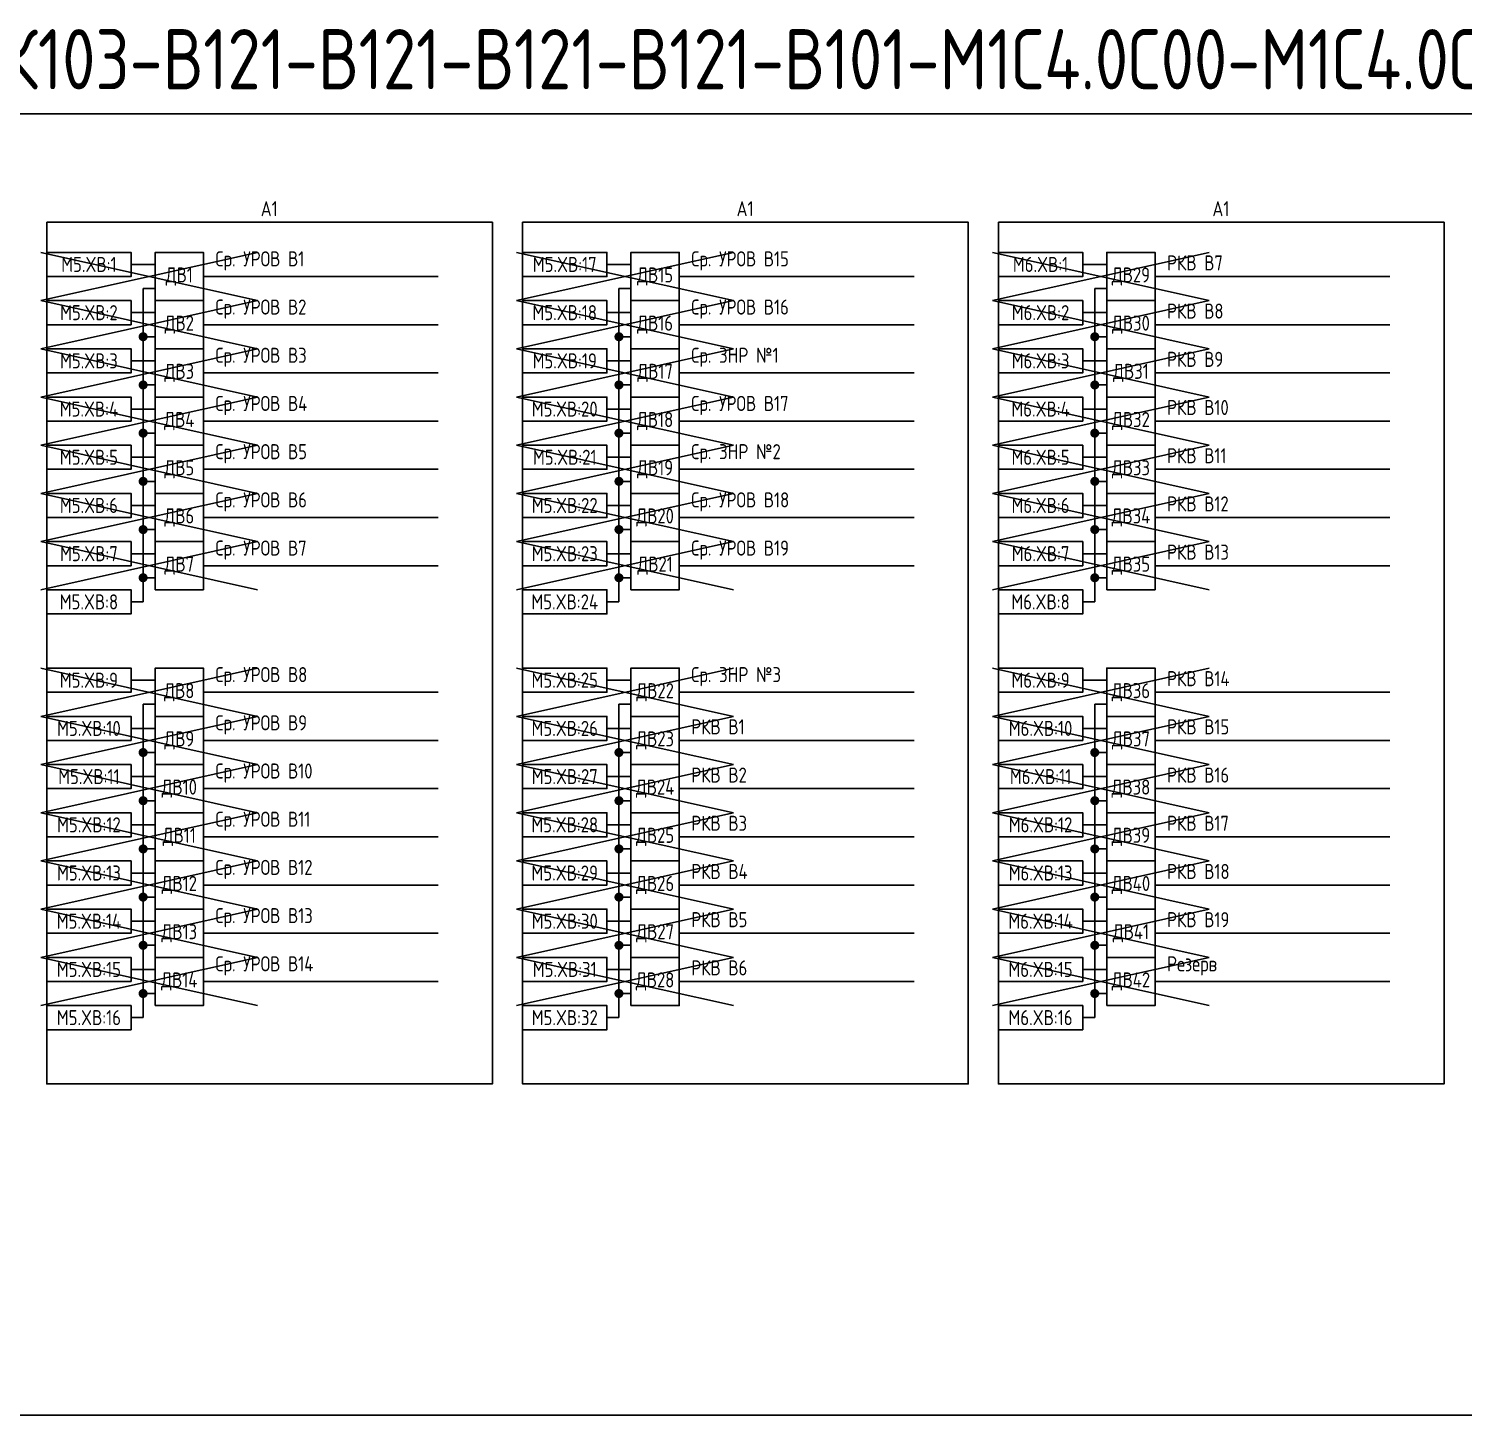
# Model space of a CAD drawing. Header units: millimetres. Extents: x -1612 to 9998, y -90 to 1220.
# Drawn here: x -872.2 to -634, y 309 to 539.1 of the extents above; entities that cross this region are included whole.
import ezdxf

# ---------------------------------------------------------------- set-up
doc = ezdxf.new("R2010")
doc.units = ezdxf.units.MM
doc.styles.add('Gost_type_A', font='GOST_0.TTF')

# ---------------------------------------------------------------- blocks, each defined once
blk = doc.blocks.new('POINT')
at = {"const_width": 0.75}
blk.add_lwpolyline([(-0.375, 0, 1), (0.375, 0, 1)], format="xyb", close=True, dxfattribs=at)

msp = doc.modelspace()

# ---------------------------------------------------------------- linework, layer by layer
at = {"color": 210}
for p, q in [((-870.18, 502), (-834.18, 494)), ((-870.18, 494), (-834.18, 502)), ((-791.18, 502), (-755.18, 494)), ((-791.18, 494), (-755.18, 502)), ((-712.18, 502), (-676.18, 494)), ((-712.18, 494), (-676.18, 502)), ((-870.18, 494), (-834.18, 486)), ((-870.18, 486), (-834.18, 494)), ((-791.18, 494), (-755.18, 486)), ((-791.18, 486), (-755.18, 494)), ((-712.18, 494), (-676.18, 486)), ((-712.18, 486), (-676.18, 494)), ((-870.18, 486), (-834.18, 478)), ((-870.18, 478), (-834.18, 486)), ((-791.18, 486), (-755.18, 478)), ((-791.18, 478), (-755.18, 486)), ((-712.18, 486), (-676.18, 478)), ((-712.18, 478), (-676.18, 486)), ((-870.18, 478), (-834.18, 470)), ((-870.18, 470), (-834.18, 478)), ((-791.18, 478), (-755.18, 470)), ((-791.18, 470), (-755.18, 478)), ((-712.18, 478), (-676.18, 470)), ((-712.18, 470), (-676.18, 478)), ((-870.18, 470), (-834.18, 462)), ((-870.18, 462), (-834.18, 470)), ((-791.18, 470), (-755.18, 462)), ((-791.18, 462), (-755.18, 470)), ((-712.18, 470), (-676.18, 462)), ((-712.18, 462), (-676.18, 470)), ((-870.18, 462), (-834.18, 454)), ((-870.18, 454), (-834.18, 462)), ((-791.18, 462), (-755.18, 454)), ((-791.18, 454), (-755.18, 462)), ((-712.18, 462), (-676.18, 454)), ((-712.18, 454), (-676.18, 462)), ((-870.18, 454), (-834.18, 446)), ((-870.18, 446), (-834.18, 454)), ((-791.18, 454), (-755.18, 446)), ((-791.18, 446), (-755.18, 454)), ((-712.18, 454), (-676.18, 446)), ((-712.18, 446), (-676.18, 454)), ((-870.18, 433), (-834.18, 425)), ((-870.18, 425), (-834.18, 433)), ((-791.18, 433), (-755.18, 425)), ((-791.18, 425), (-755.18, 433)), ((-712.18, 433), (-676.18, 425)), ((-712.18, 425), (-676.18, 433)), ((-870.18, 425), (-834.18, 417)), ((-870.18, 417), (-834.18, 425)), ((-791.18, 425), (-755.18, 417)), ((-791.18, 417), (-755.18, 425)), ((-712.18, 425), (-676.18, 417)), ((-712.18, 417), (-676.18, 425)), ((-870.18, 417), (-834.18, 409)), ((-870.18, 409), (-834.18, 417)), ((-870.18, 417), (-834.18, 409)), ((-870.18, 409), (-834.18, 417)), ((-791.18, 417), (-755.18, 409)), ((-791.18, 409), (-755.18, 417)), ((-712.18, 417), (-676.18, 409)), ((-712.18, 409), (-676.18, 417)), ((-870.18, 409), (-834.18, 401)), ((-870.18, 401), (-834.18, 409)), ((-791.18, 409), (-755.18, 401)), ((-791.18, 401), (-755.18, 409)), ((-712.18, 409), (-676.18, 401)), ((-712.18, 401), (-676.18, 409)), ((-870.18, 401), (-834.18, 393)), ((-870.18, 393), (-834.18, 401)), ((-791.18, 401), (-755.18, 393)), ((-791.18, 393), (-755.18, 401)), ((-712.18, 401), (-676.18, 393)), ((-712.18, 393), (-676.18, 401)), ((-870.18, 393), (-834.18, 385)), ((-870.18, 385), (-834.18, 393)), ((-791.18, 393), (-755.18, 385)), ((-791.18, 385), (-755.18, 393)), ((-712.18, 393), (-676.18, 385)), ((-712.18, 385), (-676.18, 393)), ((-870.18, 385), (-834.18, 377)), ((-870.18, 377), (-834.18, 385)), ((-791.18, 385), (-755.18, 377)), ((-791.18, 377), (-755.18, 385))]:
    msp.add_line(p, q, dxfattribs=at)
for p, q in [((-855.18, 500), (-851.18, 500)), ((-843.18, 498), (-804.18, 498)), ((-776.18, 500), (-772.18, 500)), ((-764.18, 498), (-725.18, 498)), ((-697.18, 500), (-693.18, 500)), ((-685.18, 498), (-646.18, 498)), ((-853.18, 496), (-851.18, 496)), ((-853.18, 496), (-853.18, 444)), ((-774.18, 496), (-772.18, 496)), ((-774.18, 496), (-774.18, 444)), ((-695.18, 496), (-693.18, 496)), ((-695.18, 496), (-695.18, 444)), ((-855.18, 492), (-851.18, 492)), ((-776.18, 492), (-772.18, 492)), ((-697.18, 492), (-693.18, 492)), ((-843.18, 490), (-804.18, 490)), ((-764.18, 490), (-725.18, 490)), ((-685.18, 490), (-646.18, 490)), ((-853.18, 488), (-851.18, 488)), ((-774.18, 488), (-772.18, 488)), ((-695.18, 488), (-693.18, 488)), ((-855.18, 484), (-851.18, 484)), ((-776.18, 484), (-772.18, 484)), ((-697.18, 484), (-693.18, 484)), ((-843.18, 482), (-804.18, 482)), ((-764.18, 482), (-725.18, 482)), ((-685.18, 482), (-646.18, 482)), ((-853.18, 480), (-851.18, 480)), ((-774.18, 480), (-772.18, 480)), ((-695.18, 480), (-693.18, 480)), ((-855.18, 476), (-851.18, 476)), ((-843.18, 474), (-804.18, 474)), ((-776.18, 476), (-772.18, 476)), ((-764.18, 474), (-725.18, 474)), ((-697.18, 476), (-693.18, 476)), ((-685.18, 474), (-646.18, 474)), ((-853.18, 472), (-851.18, 472)), ((-774.18, 472), (-772.18, 472)), ((-695.18, 472), (-693.18, 472)), ((-855.18, 468), (-851.18, 468)), ((-776.18, 468), (-772.18, 468)), ((-697.18, 468), (-693.18, 468)), ((-843.18, 466), (-804.18, 466)), ((-764.18, 466), (-725.18, 466)), ((-685.18, 466), (-646.18, 466)), ((-853.18, 464), (-851.18, 464)), ((-774.18, 464), (-772.18, 464)), ((-695.18, 464), (-693.18, 464)), ((-855.18, 460), (-851.18, 460)), ((-776.18, 460), (-772.18, 460)), ((-697.18, 460), (-693.18, 460)), ((-843.18, 458), (-804.18, 458)), ((-764.18, 458), (-725.18, 458)), ((-685.18, 458), (-646.18, 458)), ((-853.18, 456), (-851.18, 456)), ((-774.18, 456), (-772.18, 456)), ((-695.18, 456), (-693.18, 456)), ((-855.18, 452), (-851.18, 452)), ((-776.18, 452), (-772.18, 452)), ((-697.18, 452), (-693.18, 452)), ((-853.18, 448), (-851.18, 448)), ((-843.18, 450), (-804.18, 450)), ((-774.18, 448), (-772.18, 448)), ((-764.18, 450), (-725.18, 450)), ((-695.18, 448), (-693.18, 448)), ((-685.18, 450), (-646.18, 450)), ((-855.18, 444), (-853.18, 444)), ((-776.18, 444), (-774.18, 444)), ((-697.18, 444), (-695.18, 444)), ((-855.18, 431), (-851.18, 431)), ((-843.18, 429), (-804.18, 429)), ((-776.18, 431), (-772.18, 431)), ((-764.18, 429), (-725.18, 429)), ((-697.18, 431), (-693.18, 431)), ((-685.18, 429), (-646.18, 429)), ((-853.18, 427), (-851.18, 427)), ((-853.18, 427), (-853.18, 375)), ((-774.18, 427), (-772.18, 427)), ((-774.18, 427), (-774.18, 375)), ((-695.18, 427), (-693.18, 427)), ((-695.18, 427), (-695.18, 375)), ((-855.18, 423), (-851.18, 423)), ((-776.18, 423), (-772.18, 423)), ((-697.18, 423), (-693.18, 423)), ((-843.18, 421), (-804.18, 421)), ((-764.18, 421), (-725.18, 421)), ((-685.18, 421), (-646.18, 421)), ((-853.18, 419), (-851.18, 419)), ((-774.18, 419), (-772.18, 419)), ((-695.18, 419), (-693.18, 419)), ((-855.18, 415), (-851.18, 415)), ((-776.18, 415), (-772.18, 415)), ((-697.18, 415), (-693.18, 415)), ((-843.18, 413), (-804.18, 413)), ((-764.18, 413), (-725.18, 413)), ((-685.18, 413), (-646.18, 413)), ((-853.18, 411), (-851.18, 411)), ((-774.18, 411), (-772.18, 411)), ((-695.18, 411), (-693.18, 411)), ((-855.18, 407), (-851.18, 407)), ((-843.18, 405), (-804.18, 405)), ((-776.18, 407), (-772.18, 407)), ((-764.18, 405), (-725.18, 405)), ((-697.18, 407), (-693.18, 407)), ((-685.18, 405), (-646.18, 405)), ((-853.18, 403), (-851.18, 403)), ((-774.18, 403), (-772.18, 403)), ((-695.18, 403), (-693.18, 403)), ((-855.18, 399), (-851.18, 399)), ((-776.18, 399), (-772.18, 399)), ((-697.18, 399), (-693.18, 399)), ((-843.18, 397), (-804.18, 397)), ((-764.18, 397), (-725.18, 397)), ((-685.18, 397), (-646.18, 397)), ((-853.18, 395), (-851.18, 395)), ((-774.18, 395), (-772.18, 395)), ((-695.18, 395), (-693.18, 395)), ((-855.18, 391), (-851.18, 391)), ((-776.18, 391), (-772.18, 391)), ((-697.18, 391), (-693.18, 391)), ((-843.18, 389), (-804.18, 389)), ((-764.18, 389), (-725.18, 389)), ((-685.18, 389), (-646.18, 389)), ((-853.18, 387), (-851.18, 387)), ((-774.18, 387), (-772.18, 387)), ((-695.18, 387), (-693.18, 387)), ((-855.18, 383), (-851.18, 383)), ((-776.18, 383), (-772.18, 383)), ((-697.18, 383), (-693.18, 383)), ((-853.18, 379), (-851.18, 379)), ((-843.18, 381), (-804.18, 381)), ((-774.18, 379), (-772.18, 379)), ((-764.18, 381), (-725.18, 381)), ((-695.18, 379), (-693.18, 379)), ((-685.18, 381), (-646.18, 381)), ((-855.18, 375), (-853.18, 375)), ((-776.18, 375), (-774.18, 375)), ((-697.18, 375), (-695.18, 375))]:
    msp.add_line(p, q)
at = {"color": 3}
for p, q in [((-712.18, 385), (-676.18, 377)), ((-712.18, 377), (-676.18, 385))]:
    msp.add_line(p, q, dxfattribs=at)
for points in [[(-1049.18, 525), (213.82, 525), (213.82, 309), (-1049.18, 309)], [(-869.18, 507), (-795.18, 507), (-795.18, 364), (-869.18, 364)], [(-790.18, 507), (-716.18, 507), (-716.18, 364), (-790.18, 364)], [(-711.18, 507), (-637.18, 507), (-637.18, 364), (-711.18, 364)], [(-869.18, 502), (-855.18, 502), (-855.18, 498), (-869.18, 498)], [(-790.18, 502), (-776.18, 502), (-776.18, 498), (-790.18, 498)], [(-711.18, 502), (-697.18, 502), (-697.18, 498), (-711.18, 498)], [(-869.18, 494), (-855.18, 494), (-855.18, 490), (-869.18, 490)], [(-790.18, 494), (-776.18, 494), (-776.18, 490), (-790.18, 490)], [(-711.18, 494), (-697.18, 494), (-697.18, 490), (-711.18, 490)], [(-869.18, 486), (-855.18, 486), (-855.18, 482), (-869.18, 482)], [(-790.18, 486), (-776.18, 486), (-776.18, 482), (-790.18, 482)], [(-711.18, 486), (-697.18, 486), (-697.18, 482), (-711.18, 482)], [(-869.18, 478), (-855.18, 478), (-855.18, 474), (-869.18, 474)], [(-790.18, 478), (-776.18, 478), (-776.18, 474), (-790.18, 474)], [(-711.18, 478), (-697.18, 478), (-697.18, 474), (-711.18, 474)], [(-869.18, 470), (-855.18, 470), (-855.18, 466), (-869.18, 466)], [(-790.18, 470), (-776.18, 470), (-776.18, 466), (-790.18, 466)], [(-711.18, 470), (-697.18, 470), (-697.18, 466), (-711.18, 466)], [(-869.18, 462), (-855.18, 462), (-855.18, 458), (-869.18, 458)], [(-790.18, 462), (-776.18, 462), (-776.18, 458), (-790.18, 458)], [(-711.18, 462), (-697.18, 462), (-697.18, 458), (-711.18, 458)], [(-869.18, 454), (-855.18, 454), (-855.18, 450), (-869.18, 450)], [(-790.18, 454), (-776.18, 454), (-776.18, 450), (-790.18, 450)], [(-711.18, 454), (-697.18, 454), (-697.18, 450), (-711.18, 450)], [(-869.18, 446), (-855.18, 446), (-855.18, 442), (-869.18, 442)], [(-790.18, 446), (-776.18, 446), (-776.18, 442), (-790.18, 442)], [(-711.18, 446), (-697.18, 446), (-697.18, 442), (-711.18, 442)], [(-869.18, 433), (-855.18, 433), (-855.18, 429), (-869.18, 429)], [(-790.18, 433), (-776.18, 433), (-776.18, 429), (-790.18, 429)], [(-711.18, 433), (-697.18, 433), (-697.18, 429), (-711.18, 429)], [(-869.18, 425), (-855.18, 425), (-855.18, 421), (-869.18, 421)], [(-790.18, 425), (-776.18, 425), (-776.18, 421), (-790.18, 421)], [(-711.18, 425), (-697.18, 425), (-697.18, 421), (-711.18, 421)], [(-869.18, 417), (-855.18, 417), (-855.18, 413), (-869.18, 413)], [(-790.18, 417), (-776.18, 417), (-776.18, 413), (-790.18, 413)], [(-711.18, 417), (-697.18, 417), (-697.18, 413), (-711.18, 413)], [(-869.18, 409), (-855.18, 409), (-855.18, 405), (-869.18, 405)], [(-790.18, 409), (-776.18, 409), (-776.18, 405), (-790.18, 405)], [(-711.18, 409), (-697.18, 409), (-697.18, 405), (-711.18, 405)], [(-869.18, 401), (-855.18, 401), (-855.18, 397), (-869.18, 397)], [(-790.18, 401), (-776.18, 401), (-776.18, 397), (-790.18, 397)], [(-711.18, 401), (-697.18, 401), (-697.18, 397), (-711.18, 397)], [(-869.18, 393), (-855.18, 393), (-855.18, 389), (-869.18, 389)], [(-790.18, 393), (-776.18, 393), (-776.18, 389), (-790.18, 389)], [(-711.18, 393), (-697.18, 393), (-697.18, 389), (-711.18, 389)], [(-869.18, 385), (-855.18, 385), (-855.18, 381), (-869.18, 381)], [(-790.18, 385), (-776.18, 385), (-776.18, 381), (-790.18, 381)], [(-711.18, 385), (-697.18, 385), (-697.18, 381), (-711.18, 381)], [(-869.18, 377), (-855.18, 377), (-855.18, 373), (-869.18, 373)], [(-790.18, 377), (-776.18, 377), (-776.18, 373), (-790.18, 373)], [(-711.18, 377), (-697.18, 377), (-697.18, 373), (-711.18, 373)]]:
    msp.add_lwpolyline(points, close=True)
at = {"ltscale": 4}
for points in [[(-851.18, 494), (-843.18, 494), (-843.18, 502), (-851.18, 502)], [(-772.18, 494), (-764.18, 494), (-764.18, 502), (-772.18, 502)], [(-693.18, 494), (-685.18, 494), (-685.18, 502), (-693.18, 502)], [(-851.18, 486), (-843.18, 486), (-843.18, 494), (-851.18, 494)], [(-772.18, 486), (-764.18, 486), (-764.18, 494), (-772.18, 494)], [(-693.18, 486), (-685.18, 486), (-685.18, 494), (-693.18, 494)], [(-851.18, 478), (-843.18, 478), (-843.18, 486), (-851.18, 486)], [(-772.18, 478), (-764.18, 478), (-764.18, 486), (-772.18, 486)], [(-693.18, 478), (-685.18, 478), (-685.18, 486), (-693.18, 486)], [(-851.18, 470), (-843.18, 470), (-843.18, 478), (-851.18, 478)], [(-772.18, 470), (-764.18, 470), (-764.18, 478), (-772.18, 478)], [(-693.18, 470), (-685.18, 470), (-685.18, 478), (-693.18, 478)], [(-851.18, 462), (-843.18, 462), (-843.18, 470), (-851.18, 470)], [(-772.18, 462), (-764.18, 462), (-764.18, 470), (-772.18, 470)], [(-693.18, 462), (-685.18, 462), (-685.18, 470), (-693.18, 470)], [(-851.18, 454), (-843.18, 454), (-843.18, 462), (-851.18, 462)], [(-772.18, 454), (-764.18, 454), (-764.18, 462), (-772.18, 462)], [(-693.18, 454), (-685.18, 454), (-685.18, 462), (-693.18, 462)], [(-851.18, 446), (-843.18, 446), (-843.18, 454), (-851.18, 454)], [(-772.18, 446), (-764.18, 446), (-764.18, 454), (-772.18, 454)], [(-693.18, 446), (-685.18, 446), (-685.18, 454), (-693.18, 454)], [(-851.18, 425), (-843.18, 425), (-843.18, 433), (-851.18, 433)], [(-772.18, 425), (-764.18, 425), (-764.18, 433), (-772.18, 433)], [(-693.18, 425), (-685.18, 425), (-685.18, 433), (-693.18, 433)], [(-851.18, 417), (-843.18, 417), (-843.18, 425), (-851.18, 425)], [(-772.18, 417), (-764.18, 417), (-764.18, 425), (-772.18, 425)], [(-693.18, 417), (-685.18, 417), (-685.18, 425), (-693.18, 425)], [(-851.18, 409), (-843.18, 409), (-843.18, 417), (-851.18, 417)], [(-772.18, 409), (-764.18, 409), (-764.18, 417), (-772.18, 417)], [(-693.18, 409), (-685.18, 409), (-685.18, 417), (-693.18, 417)], [(-851.18, 401), (-843.18, 401), (-843.18, 409), (-851.18, 409)], [(-772.18, 401), (-764.18, 401), (-764.18, 409), (-772.18, 409)], [(-693.18, 401), (-685.18, 401), (-685.18, 409), (-693.18, 409)], [(-851.18, 393), (-843.18, 393), (-843.18, 401), (-851.18, 401)], [(-772.18, 393), (-764.18, 393), (-764.18, 401), (-772.18, 401)], [(-693.18, 393), (-685.18, 393), (-685.18, 401), (-693.18, 401)], [(-851.18, 385), (-843.18, 385), (-843.18, 393), (-851.18, 393)], [(-772.18, 385), (-764.18, 385), (-764.18, 393), (-772.18, 393)], [(-693.18, 385), (-685.18, 385), (-685.18, 393), (-693.18, 393)], [(-851.18, 377), (-843.18, 377), (-843.18, 385), (-851.18, 385)], [(-772.18, 377), (-764.18, 377), (-764.18, 385), (-772.18, 385)], [(-693.18, 377), (-685.18, 377), (-685.18, 385), (-693.18, 385)]]:
    msp.add_lwpolyline(points, close=True, dxfattribs=at)

# ---------------------------------------------------------------- block references
for p in [(-853.18, 488), (-774.18, 488), (-695.18, 488), (-853.18, 480), (-774.18, 480), (-695.18, 480), (-853.18, 472), (-774.18, 472), (-695.18, 472), (-853.18, 464), (-774.18, 464), (-695.18, 464), (-853.18, 456), (-774.18, 456), (-695.18, 456), (-853.18, 448), (-774.18, 448), (-695.18, 448), (-853.18, 419), (-774.18, 419), (-695.18, 419), (-853.18, 411), (-774.18, 411), (-695.18, 411), (-853.18, 403), (-774.18, 403), (-695.18, 403), (-853.18, 395), (-774.18, 395), (-695.18, 395), (-853.18, 387), (-774.18, 387), (-695.18, 387), (-853.18, 379), (-774.18, 379), (-695.18, 379)]:
    msp.add_blockref('POINT', p)

# ---------------------------------------------------------------- texts
at = {"attachment_point": 8, "line_spacing_factor": 0.9, "style": 'Gost_type_A'}
for s, insert, char_height, width in [('\\pxql;ЮНИТ-М519-ДЗШ-Р102-К103-К103-К103-В121-В121-В121-В121-В101-М1С4.0С00-М1С4.0С00-С01.03', (-621.68, 527), 10, 855), ('A1', (-832.24, 508), 2.5, 73.8762), ('A1', (-753.24, 508), 2.5, 73.8762), ('A1', (-674.24, 508), 2.5, 73.8762)]:
    msp.add_mtext(s, dxfattribs=dict(at, insert=insert, char_height=char_height, width=width))
at = {"char_height": 2.5, "style": 'Gost_type_A'}
for s, insert, width, attachment_point in [('M5.XВ:1', (-862.18, 500), 14, 5), ('Ср. УРОВ В1', (-841.18, 499), 29.668, 7), ('M5.XВ:17', (-783.18, 500), 14, 5), ('Ср. УРОВ В15', (-762.18, 499), 35.7119, 7), ('M6.XВ:1', (-704.18, 500), 14, 5), ('РКВ В7', (-683.18, 499), 29.668, 7), ('ДВ1', (-847.18, 498), 7.9998, 5), ('ДВ15', (-768.18, 498), 7.9998, 5), ('ДВ29', (-689.18, 498), 7.9998, 5), ('M5.XВ:2', (-862.18, 492), 14, 5), ('Ср. УРОВ В2', (-841.18, 491), 30.6324, 7), ('M5.XВ:18', (-783.18, 492), 14, 5), ('Ср. УРОВ В16', (-762.18, 491), 41.1416, 7), ('M6.XВ:2', (-704.18, 492), 14, 5), ('РКВ В8', (-683.18, 491), 30.6324, 7), ('ДВ2', (-847.18, 490), 7.9998, 5), ('ДВ16', (-768.18, 490), 7.9998, 5), ('ДВ30', (-689.18, 490), 7.9998, 5), ('Ср. УРОВ В3', (-841.18, 483), 30.6324, 7), ('Ср. ЗНР №1', (-762.18, 483), 27.8465, 7), ('M5.XВ:3', (-862.18, 484), 14, 5), ('M5.XВ:19', (-783.18, 484), 14, 5), ('M6.XВ:3', (-704.18, 484), 14, 5), ('РКВ В9', (-683.18, 483), 30.6324, 7), ('ДВ3', (-847.18, 482), 7.9998, 5), ('ДВ17', (-768.18, 482), 7.9998, 5), ('ДВ31', (-689.18, 482), 7.9998, 5), ('M5.XВ:4', (-862.18, 476), 14, 5), ('Ср. УРОВ В4', (-841.18, 475), 27.8465, 7), ('M5.XВ:20', (-783.18, 476), 14, 5), ('Ср. УРОВ В17', (-762.18, 475), 27.8465, 7), ('M6.XВ:4', (-704.18, 476), 14, 5), ('РКВ В10', (-683.18, 475), 27.8465, 7), ('ДВ4', (-847.18, 474), 7.9998, 5), ('ДВ18', (-768.18, 474), 7.9998, 5), ('ДВ32', (-689.18, 474), 7.9998, 5), ('M5.XВ:5', (-862.18, 468), 14, 5), ('Ср. УРОВ В5', (-841.18, 467), 27.8465, 7), ('M5.XВ:21', (-783.18, 468), 14, 5), ('Ср. ЗНР №2 ', (-762.18, 467), 33.4848, 7), ('M6.XВ:5', (-704.18, 468), 14, 5), ('РКВ В11', (-683.18, 467), 27.8465, 7), ('ДВ5', (-847.18, 466), 7.9998, 5), ('ДВ19', (-768.18, 466), 7.9998, 5), ('ДВ33', (-689.18, 466), 7.9998, 5), ('Ср. УРОВ В6', (-841.18, 459), 27.8465, 7), ('Ср. УРОВ В18', (-762.18, 459), 35.3544, 7), ('M5.XВ:6', (-862.18, 460), 14, 5), ('M5.XВ:22', (-783.18, 460), 14, 5), ('M6.XВ:6', (-704.18, 460), 14, 5), ('РКВ В12', (-683.18, 459), 27.8465, 7), ('ДВ6', (-847.18, 458), 7.9998, 5), ('ДВ20', (-768.18, 458), 7.9998, 5), ('ДВ34', (-689.18, 458), 7.9998, 5), ('M5.XВ:7', (-862.18, 452), 14, 5), ('Ср. УРОВ В7', (-841.18, 451), 33.5921, 7), ('M5.XВ:23', (-783.18, 452), 14, 5), ('Ср. УРОВ В19', (-762.18, 451), 27.8465, 7), ('M6.XВ:7', (-704.18, 452), 14, 5), ('РКВ В13', (-683.18, 451), 33.5921, 7), ('ДВ7', (-847.18, 450), 7.9998, 5), ('ДВ21', (-768.18, 450), 7.9998, 5), ('ДВ35', (-689.18, 450), 7.9998, 5), ('M5.XВ:8', (-862.18, 444), 14, 5), ('M5.XВ:24', (-783.18, 444), 14, 5), ('M6.XВ:8', (-704.18, 444), 14, 5), ('M5.XВ:9', (-862.18, 431), 14, 5), ('Ср. УРОВ В8', (-841.18, 430), 27.8465, 7), ('M5.XВ:25', (-783.18, 431), 14, 5), ('Ср. ЗНР №3', (-762.18, 430), 27.8465, 7), ('M6.XВ:9', (-704.18, 431), 14, 5), ('РКВ В14', (-683.18, 430), 27.8465, 7), ('ДВ8', (-847.18, 429), 7.9998, 5), ('ДВ22', (-768.18, 429), 7.9998, 5), ('ДВ36', (-689.18, 429), 7.9998, 5), ('M5.XВ:10', (-862.18, 423), 14, 5), ('Ср. УРОВ В9', (-841.18, 422), 39.1584, 7), ('M5.XВ:26', (-783.18, 423), 14, 5), ('РКВ В1', (-762.18, 422), 27.8465, 7), ('M6.XВ:10', (-704.18, 423), 14, 5), ('РКВ В15', (-683.18, 422), 39.1584, 7), ('ДВ9', (-847.18, 421), 7.9998, 5), ('ДВ23', (-768.18, 421), 7.9998, 5), ('ДВ37', (-689.18, 421), 7.9998, 5), ('Ср. УРОВ В10', (-841.18, 414), 27.8465, 7), ('M5.XВ:11', (-862.18, 415), 14, 5), ('ДВ10', (-847.18, 413), 7.9998, 5), ('M5.XВ:27', (-783.18, 415), 14, 5), ('ДВ24', (-768.18, 413), 7.9998, 5), ('РКВ В2', (-762.18, 414), 35.933, 7), ('M6.XВ:11', (-704.18, 415), 14, 5), ('ДВ38', (-689.18, 413), 7.9998, 5), ('РКВ В16', (-683.18, 414), 27.8465, 7), ('M5.XВ:12', (-862.18, 407), 14, 5), ('Ср. УРОВ В11', (-841.18, 406), 36.4793, 7), ('M5.XВ:28', (-783.18, 407), 14, 5), ('РКВ В3', (-762.18, 406), 41.868, 7), ('M6.XВ:12', (-704.18, 407), 14, 5), ('РКВ В17', (-683.18, 406), 36.4793, 7), ('ДВ11', (-847.18, 405), 7.9998, 5), ('ДВ25', (-768.18, 405), 7.9998, 5), ('ДВ39', (-689.18, 405), 7.9998, 5), ('M5.XВ:13', (-862.18, 399), 14, 5), ('Ср. УРОВ В12', (-841.18, 398), 27.8465, 7), ('M5.XВ:29', (-783.18, 399), 14, 5), ('РКВ В4', (-762.18, 398), 42.9636, 7), ('M6.XВ:13', (-704.18, 399), 14, 5), ('\\pxt4;РКВ В18', (-683.18, 398), 27.8465, 7), ('ДВ12', (-847.18, 397), 7.9998, 5), ('ДВ26', (-768.18, 397), 7.9998, 5), ('ДВ40', (-689.18, 397), 7.9998, 5), ('Ср. УРОВ В13', (-841.18, 390), 35.3878, 7), ('M5.XВ:14', (-862.18, 391), 14, 5), ('M5.XВ:30', (-783.18, 391), 14, 5), ('РКВ В5', (-762.18, 390), 40.0707, 7), ('M6.XВ:14', (-704.18, 391), 14, 5), ('РКВ В19', (-683.18, 390), 35.3878, 7), ('ДВ13', (-847.18, 389), 7.9998, 5), ('ДВ27', (-768.18, 389), 7.9998, 5), ('ДВ41', (-689.18, 389), 7.9998, 5), ('M5.XВ:15', (-862.18, 383), 14, 5), ('\\pxsm1;Ср. УРОВ В14', (-841.18, 382), 27.8465, 7), ('M5.XВ:31', (-783.18, 383), 14, 5), ('РКВ В6', (-762.18, 382), 38, 7), ('M6.XВ:15', (-704.18, 383), 14, 5), ('Резерв', (-683.18, 382), 27.8465, 7), ('ДВ14', (-847.18, 381), 7.9998, 5), ('ДВ28', (-768.18, 381), 7.9998, 5), ('ДВ42', (-689.18, 381), 7.9998, 5), ('M5.XВ:16', (-862.18, 375), 14, 5), ('M5.XВ:32', (-783.18, 375), 14, 5), ('M6.XВ:16', (-704.18, 375), 14, 5)]:
    msp.add_mtext(s, dxfattribs=dict(at, insert=insert, width=width, attachment_point=attachment_point))

doc.saveas('drawing.dxf')
